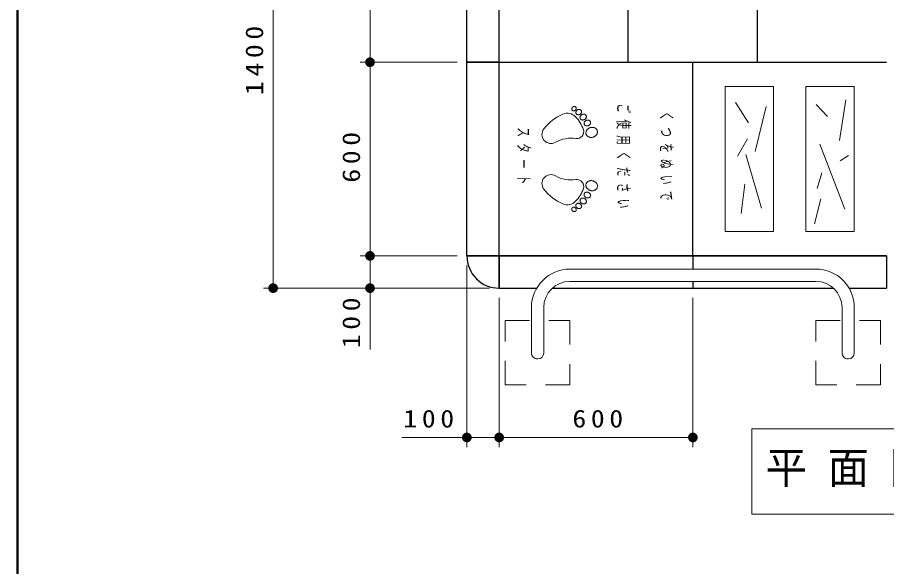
# Model space of a CAD drawing. Units: millimetres on the paper, scale 1:30. Extents: x -537 to 0, y -5 to 257.
# Drawn here: x -365 to -275.3, y 148.5 to 205.2 of the extents above; entities that cross this region are included whole.
import ezdxf

# ---------------------------------------------------------------- set-up
doc = ezdxf.new("R2010")
doc.units = ezdxf.units.MM
doc.linetypes.add('USER1', pattern=[4.5, 2.5, -2])
doc.layers.add('1_30', color=7, linetype='Continuous', lineweight=13)
doc.layers.add('LY_5', color=7, linetype='Continuous', lineweight=13)
doc.styles.add('ＭＳ ゴシック', font='')
doc.styles.get('ＭＳ ゴシック').set_extended_font_data('MS Gothic')

# ---------------------------------------------------------------- blocks, each defined once
blk = doc.blocks.new('filled_dot')
at = {"color": 0, "linetype": 'Continuous', "lineweight": -2, "const_width": 1.25}
blk.add_lwpolyline([(-0.625, 0, 1), (0.625, 0, 1)], format="xyb", close=True, dxfattribs=at)

msp = doc.modelspace()

# ---------------------------------------------------------------- linework, layer by layer
at = {"layer": '1_30'}
for p, q in [((-338.595, 177.264), (-338.595, 223.93)), ((-328.595, 200.597), (-328.595, 220.597)), ((-319.595, 200.597), (-329.595, 200.597)), ((-328.595, 180.597), (-328.595, 200.597)), ((-291.928, 183.097), (-291.928, 198.097)), ((-291.928, 198.097), (-286.928, 198.097)), ((-286.928, 198.097), (-286.928, 183.097)), ((-283.595, 198.097), (-278.595, 198.097)), ((-283.595, 183.097), (-283.595, 198.097)), ((-278.595, 198.097), (-278.595, 183.097)), ((-280.139, 192.508), (-279.47, 196.713)), ((-289.524, 194.324), (-290.861, 196.426)), ((-288.836, 191.389), (-287.702, 196.007)), ((-281.381, 194.993), (-282.528, 196.235)), ((-290.67, 190.884), (-289.619, 192.699)), ((-279.566, 185.437), (-282.146, 192.126)), ((-288.186, 185.532), (-289.81, 191.075)), ((-280.044, 190.406), (-279.184, 190.979)), ((-282.433, 187.539), (-281.955, 189.164)), ((-290.288, 184.959), (-289.906, 188.017)), ((-282.719, 183.908), (-282.05, 186.488)), ((-286.928, 183.097), (-291.928, 183.097)), ((-278.595, 183.097), (-283.595, 183.097)), ((-319.595, 180.597), (-329.595, 180.597)), ((-328.595, 170.917), (-328.595, 180.597)), ((-318.595, 179.597), (-318.595, 160.844)), ((-316.261, 177.264), (-339.595, 177.264)), ((-315.261, 176.264), (-315.261, 160.844)), ((-295.261, 176.264), (-295.261, 160.844)), ((-289.161, 162.73), (-289.161, 153.93)), ((-241.361, 162.73), (-289.161, 162.73)), ((-315.261, 161.844), (-325.294, 161.844)), ((-295.261, 161.844), (-315.261, 161.844)), ((-289.161, 153.93), (-241.361, 153.93))]:
    msp.add_line(p, q, dxfattribs=at)
at = {"layer": '1_30', "lineweight": 25}
for p, q in [((-318.595, 200.597), (-318.595, 220.597)), ((-315.261, 200.597), (-315.261, 220.597)), ((-301.928, 200.597), (-301.928, 220.597)), ((-288.595, 200.597), (-288.595, 220.597)), ((-318.595, 180.597), (-318.595, 200.597)), ((-318.595, 200.597), (-315.261, 200.597)), ((-315.261, 200.597), (-318.595, 200.597)), ((-315.261, 200.597), (-318.595, 200.597)), ((-315.261, 180.597), (-315.261, 200.597)), ((-315.261, 180.597), (-315.261, 200.597)), ((-315.261, 200.597), (-295.261, 200.597)), ((-295.261, 180.597), (-295.261, 200.597)), ((-295.261, 180.597), (-295.261, 200.597)), ((-295.261, 200.597), (-275.261, 200.597)), ((-315.261, 180.597), (-318.595, 180.597)), ((-318.595, 180.597), (-315.261, 180.597)), ((-315.261, 180.597), (-315.261, 177.264)), ((-275.262, 180.597), (-315.261, 180.597)), ((-315.261, 177.264), (-315.261, 180.597)), ((-315.261, 180.597), (-295.261, 180.597)), ((-295.262, 180.597), (-295.262, 179.23)), ((-295.261, 180.597), (-275.261, 180.597)), ((-275.262, 180.597), (-275.262, 177.264)), ((-295.262, 177.964), (-295.262, 177.264)), ((-315.261, 177.264), (-311.387, 177.264)), ((-309.775, 177.264), (-280.748, 177.264)), ((-279.136, 177.264), (-275.262, 177.264))]:
    msp.add_line(p, q, dxfattribs=at)
at = {"layer": '1_30', "color": 3}
for p, q in [((-307.961, 179.23), (-282.562, 179.23)), ((-307.961, 177.964), (-282.562, 177.964)), ((-311.928, 175.264), (-311.928, 170.564)), ((-310.661, 175.264), (-310.661, 170.564)), ((-279.862, 175.264), (-279.862, 170.564)), ((-278.595, 175.264), (-278.595, 170.564)), ((-311.261, 169.964), (-311.328, 169.964)), ((-279.262, 169.964), (-279.195, 169.964))]:
    msp.add_line(p, q, dxfattribs=at)
at = {"layer": '1_30', "color": 3, "linetype": 'USER1'}
for p, q in [((-314.628, 173.93), (-307.961, 173.93)), ((-314.628, 167.264), (-314.628, 173.93)), ((-307.961, 173.93), (-307.961, 167.264)), ((-282.562, 173.93), (-275.895, 173.93)), ((-282.562, 167.264), (-282.562, 173.93)), ((-275.895, 173.93), (-275.895, 167.264)), ((-307.961, 167.264), (-314.628, 167.264)), ((-275.895, 167.264), (-282.562, 167.264))]:
    msp.add_line(p, q, dxfattribs=at)
at = {"layer": '1_30', "color": 21}
for points in [[(-307.339, 195.951), (-307.328, 195.936), (-307.319, 195.92), (-307.312, 195.903), (-307.307, 195.885), (-307.303, 195.867), (-307.301, 195.848), (-307.3, 195.828), (-307.302, 195.809), (-307.305, 195.789), (-307.31, 195.77), (-307.316, 195.75), (-307.325, 195.731), (-307.335, 195.713), (-307.346, 195.695), (-307.359, 195.678), (-307.373, 195.662), (-307.389, 195.647), (-307.405, 195.633), (-307.423, 195.62), (-307.441, 195.609), (-307.46, 195.599), (-307.48, 195.591), (-307.5, 195.584), (-307.52, 195.579), (-307.54, 195.576), (-307.561, 195.574), (-307.581, 195.574), (-307.601, 195.575), (-307.62, 195.579), (-307.639, 195.584), (-307.656, 195.59), (-307.673, 195.598), (-307.689, 195.608), (-307.704, 195.619), (-307.717, 195.632), (-307.729, 195.646), (-307.74, 195.661), (-307.749, 195.677), (-307.756, 195.694), (-307.762, 195.711), (-307.765, 195.73), (-307.768, 195.749), (-307.768, 195.768), (-307.767, 195.788), (-307.763, 195.807), (-307.758, 195.827), (-307.752, 195.846), (-307.743, 195.865), (-307.733, 195.883), (-307.722, 195.901), (-307.709, 195.918), (-307.695, 195.934), (-307.68, 195.949), (-307.663, 195.963), (-307.646, 195.976), (-307.627, 195.987), (-307.608, 195.997), (-307.589, 196.006), (-307.569, 196.012), (-307.548, 196.017), (-307.528, 196.021), (-307.507, 196.023), (-307.487, 196.023), (-307.468, 196.021), (-307.448, 196.018), (-307.43, 196.013), (-307.412, 196.006), (-307.395, 195.998), (-307.379, 195.988), (-307.364, 195.977), (-307.351, 195.965)], [(-306.789, 195.606), (-306.778, 195.586), (-306.769, 195.565), (-306.762, 195.543), (-306.757, 195.52), (-306.755, 195.497), (-306.755, 195.473), (-306.757, 195.449), (-306.761, 195.425), (-306.768, 195.401), (-306.776, 195.378), (-306.787, 195.354), (-306.8, 195.332), (-306.815, 195.31), (-306.831, 195.29), (-306.849, 195.27), (-306.869, 195.252), (-306.89, 195.235), (-306.912, 195.22), (-306.936, 195.207), (-306.96, 195.195), (-306.985, 195.185), (-307.011, 195.177), (-307.036, 195.172), (-307.062, 195.168), (-307.088, 195.166), (-307.114, 195.167), (-307.139, 195.169), (-307.163, 195.174), (-307.187, 195.181), (-307.209, 195.189), (-307.231, 195.2), (-307.251, 195.212), (-307.269, 195.226), (-307.286, 195.242), (-307.301, 195.26), (-307.314, 195.278), (-307.325, 195.298), (-307.334, 195.319), (-307.341, 195.341), (-307.345, 195.364), (-307.348, 195.388), (-307.348, 195.411), (-307.346, 195.435), (-307.342, 195.459), (-307.335, 195.483), (-307.326, 195.507), (-307.316, 195.53), (-307.303, 195.553), (-307.288, 195.574), (-307.272, 195.595), (-307.253, 195.614), (-307.234, 195.633), (-307.212, 195.649), (-307.19, 195.664), (-307.167, 195.678), (-307.142, 195.69), (-307.117, 195.699), (-307.092, 195.707), (-307.066, 195.713), (-307.04, 195.717), (-307.014, 195.718), (-306.989, 195.718), (-306.964, 195.715), (-306.939, 195.711), (-306.916, 195.704), (-306.893, 195.695), (-306.872, 195.685), (-306.852, 195.672), (-306.834, 195.658), (-306.817, 195.642), (-306.802, 195.625)], [(-306.284, 195.1), (-306.273, 195.077), (-306.264, 195.053), (-306.258, 195.028), (-306.254, 195.003), (-306.252, 194.977), (-306.254, 194.95), (-306.257, 194.924), (-306.264, 194.897), (-306.272, 194.871), (-306.283, 194.845), (-306.297, 194.82), (-306.312, 194.796), (-306.33, 194.773), (-306.349, 194.751), (-306.371, 194.73), (-306.393, 194.711), (-306.418, 194.694), (-306.444, 194.679), (-306.47, 194.665), (-306.498, 194.653), (-306.526, 194.644), (-306.555, 194.637), (-306.584, 194.632), (-306.613, 194.629), (-306.642, 194.629), (-306.67, 194.631), (-306.698, 194.635), (-306.724, 194.642), (-306.75, 194.651), (-306.775, 194.661), (-306.798, 194.674), (-306.819, 194.689), (-306.839, 194.706), (-306.856, 194.725), (-306.872, 194.745), (-306.886, 194.766), (-306.897, 194.789), (-306.905, 194.813), (-306.912, 194.838), (-306.916, 194.864), (-306.917, 194.89), (-306.916, 194.916), (-306.912, 194.943), (-306.906, 194.969), (-306.897, 194.995), (-306.886, 195.021), (-306.873, 195.046), (-306.857, 195.07), (-306.84, 195.093), (-306.82, 195.115), (-306.799, 195.136), (-306.776, 195.155), (-306.751, 195.172), (-306.726, 195.188), (-306.699, 195.201), (-306.671, 195.213), (-306.643, 195.222), (-306.614, 195.229), (-306.585, 195.234), (-306.556, 195.237), (-306.528, 195.237), (-306.499, 195.235), (-306.472, 195.231), (-306.445, 195.225), (-306.419, 195.216), (-306.395, 195.205), (-306.372, 195.192), (-306.35, 195.177), (-306.331, 195.16), (-306.313, 195.142), (-306.297, 195.121)], [(-305.842, 194.454), (-305.833, 194.43), (-305.827, 194.405), (-305.823, 194.38), (-305.822, 194.354), (-305.824, 194.328), (-305.828, 194.302), (-305.834, 194.276), (-305.843, 194.25), (-305.854, 194.225), (-305.868, 194.201), (-305.884, 194.177), (-305.902, 194.155), (-305.922, 194.134), (-305.943, 194.114), (-305.967, 194.096), (-305.992, 194.079), (-306.018, 194.064), (-306.045, 194.052), (-306.073, 194.041), (-306.102, 194.032), (-306.131, 194.026), (-306.16, 194.022), (-306.189, 194.02), (-306.218, 194.02), (-306.247, 194.023), (-306.275, 194.028), (-306.302, 194.035), (-306.328, 194.044), (-306.353, 194.056), (-306.376, 194.069), (-306.397, 194.085), (-306.417, 194.102), (-306.435, 194.12), (-306.451, 194.141), (-306.464, 194.162), (-306.475, 194.185), (-306.484, 194.209), (-306.49, 194.234), (-306.494, 194.259), (-306.495, 194.285), (-306.494, 194.311), (-306.49, 194.337), (-306.483, 194.363), (-306.474, 194.389), (-306.463, 194.414), (-306.449, 194.438), (-306.433, 194.462), (-306.415, 194.484), (-306.395, 194.506), (-306.374, 194.525), (-306.35, 194.544), (-306.326, 194.56), (-306.299, 194.575), (-306.272, 194.587), (-306.244, 194.598), (-306.216, 194.607), (-306.186, 194.613), (-306.157, 194.617), (-306.128, 194.619), (-306.099, 194.619), (-306.07, 194.616), (-306.042, 194.611), (-306.015, 194.604), (-305.989, 194.595), (-305.964, 194.583), (-305.941, 194.57), (-305.92, 194.555), (-305.9, 194.537), (-305.882, 194.519), (-305.867, 194.498), (-305.853, 194.477)], [(-305.127, 193.526), (-305.116, 193.483), (-305.11, 193.438), (-305.108, 193.393), (-305.111, 193.348), (-305.118, 193.302), (-305.13, 193.257), (-305.146, 193.213), (-305.166, 193.169), (-305.191, 193.127), (-305.219, 193.087), (-305.251, 193.049), (-305.287, 193.013), (-305.326, 192.979), (-305.368, 192.948), (-305.412, 192.921), (-305.459, 192.896), (-305.507, 192.875), (-305.557, 192.858), (-305.608, 192.845), (-305.66, 192.835), (-305.712, 192.829), (-305.764, 192.827), (-305.816, 192.829), (-305.867, 192.835), (-305.917, 192.845), (-305.965, 192.859), (-306.011, 192.876), (-306.055, 192.898), (-306.096, 192.922), (-306.134, 192.95), (-306.169, 192.981), (-306.201, 193.014), (-306.229, 193.051), (-306.252, 193.089), (-306.272, 193.13), (-306.287, 193.172), (-306.298, 193.215), (-306.304, 193.26), (-306.306, 193.305), (-306.304, 193.35), (-306.296, 193.396), (-306.285, 193.441), (-306.268, 193.485), (-306.248, 193.529), (-306.223, 193.571), (-306.195, 193.611), (-306.163, 193.649), (-306.127, 193.685), (-306.088, 193.719), (-306.047, 193.75), (-306.002, 193.777), (-305.956, 193.802), (-305.907, 193.823), (-305.857, 193.84), (-305.806, 193.853), (-305.754, 193.863), (-305.702, 193.869), (-305.65, 193.871), (-305.598, 193.869), (-305.547, 193.863), (-305.497, 193.853), (-305.449, 193.839), (-305.403, 193.822), (-305.359, 193.8), (-305.318, 193.776), (-305.28, 193.748), (-305.245, 193.717), (-305.213, 193.684), (-305.186, 193.647), (-305.162, 193.609), (-305.142, 193.568)], [(-305.127, 187.668), (-305.116, 187.711), (-305.11, 187.755), (-305.108, 187.801), (-305.111, 187.846), (-305.118, 187.892), (-305.13, 187.937), (-305.146, 187.981), (-305.166, 188.025), (-305.191, 188.067), (-305.219, 188.107), (-305.251, 188.145), (-305.287, 188.181), (-305.326, 188.215), (-305.368, 188.246), (-305.412, 188.273), (-305.459, 188.298), (-305.507, 188.318), (-305.557, 188.336), (-305.608, 188.349), (-305.66, 188.359), (-305.712, 188.365), (-305.764, 188.367), (-305.816, 188.365), (-305.867, 188.359), (-305.917, 188.349), (-305.965, 188.335), (-306.011, 188.317), (-306.055, 188.296), (-306.096, 188.272), (-306.134, 188.244), (-306.169, 188.213), (-306.201, 188.179), (-306.229, 188.143), (-306.252, 188.105), (-306.272, 188.064), (-306.287, 188.022), (-306.298, 187.979), (-306.304, 187.934), (-306.306, 187.889), (-306.304, 187.844), (-306.296, 187.798), (-306.285, 187.753), (-306.268, 187.709), (-306.248, 187.665), (-306.223, 187.623), (-306.195, 187.583), (-306.163, 187.544), (-306.127, 187.508), (-306.088, 187.475), (-306.047, 187.444), (-306.002, 187.417), (-305.956, 187.392), (-305.907, 187.371), (-305.857, 187.354), (-305.806, 187.34), (-305.754, 187.331), (-305.702, 187.325), (-305.65, 187.323), (-305.598, 187.325), (-305.547, 187.331), (-305.497, 187.341), (-305.449, 187.355), (-305.403, 187.372), (-305.359, 187.393), (-305.318, 187.418), (-305.28, 187.446), (-305.245, 187.477), (-305.213, 187.51), (-305.186, 187.547), (-305.162, 187.585), (-305.142, 187.625)], [(-305.842, 186.74), (-305.833, 186.764), (-305.827, 186.788), (-305.823, 186.814), (-305.822, 186.84), (-305.824, 186.866), (-305.828, 186.892), (-305.834, 186.918), (-305.843, 186.944), (-305.854, 186.969), (-305.868, 186.993), (-305.884, 187.017), (-305.902, 187.039), (-305.922, 187.06), (-305.943, 187.08), (-305.967, 187.098), (-305.992, 187.115), (-306.018, 187.13), (-306.045, 187.142), (-306.073, 187.153), (-306.102, 187.162), (-306.131, 187.168), (-306.16, 187.172), (-306.189, 187.174), (-306.218, 187.174), (-306.247, 187.171), (-306.275, 187.166), (-306.302, 187.159), (-306.328, 187.15), (-306.353, 187.138), (-306.376, 187.125), (-306.397, 187.109), (-306.417, 187.092), (-306.435, 187.074), (-306.451, 187.053), (-306.464, 187.032), (-306.475, 187.009), (-306.484, 186.985), (-306.49, 186.96), (-306.494, 186.935), (-306.495, 186.909), (-306.494, 186.883), (-306.49, 186.857), (-306.483, 186.831), (-306.474, 186.805), (-306.463, 186.78), (-306.449, 186.755), (-306.433, 186.732), (-306.415, 186.71), (-306.395, 186.688), (-306.374, 186.669), (-306.35, 186.65), (-306.326, 186.634), (-306.299, 186.619), (-306.272, 186.606), (-306.244, 186.596), (-306.216, 186.587), (-306.186, 186.581), (-306.157, 186.577), (-306.128, 186.575), (-306.099, 186.575), (-306.07, 186.578), (-306.042, 186.583), (-306.015, 186.59), (-305.989, 186.599), (-305.964, 186.611), (-305.941, 186.624), (-305.92, 186.639), (-305.9, 186.656), (-305.882, 186.675), (-305.867, 186.695), (-305.853, 186.717)], [(-306.789, 185.588), (-306.778, 185.608), (-306.769, 185.629), (-306.762, 185.651), (-306.757, 185.673), (-306.755, 185.697), (-306.755, 185.721), (-306.757, 185.745), (-306.761, 185.769), (-306.768, 185.793), (-306.776, 185.816), (-306.787, 185.839), (-306.8, 185.862), (-306.815, 185.884), (-306.831, 185.904), (-306.849, 185.924), (-306.869, 185.942), (-306.89, 185.959), (-306.912, 185.974), (-306.936, 185.987), (-306.96, 185.999), (-306.985, 186.009), (-307.011, 186.016), (-307.036, 186.022), (-307.062, 186.026), (-307.088, 186.028), (-307.114, 186.027), (-307.139, 186.025), (-307.163, 186.02), (-307.187, 186.013), (-307.209, 186.005), (-307.231, 185.994), (-307.251, 185.982), (-307.269, 185.968), (-307.286, 185.952), (-307.301, 185.934), (-307.314, 185.916), (-307.325, 185.896), (-307.334, 185.875), (-307.341, 185.853), (-307.345, 185.83), (-307.348, 185.806), (-307.348, 185.783), (-307.346, 185.759), (-307.342, 185.734), (-307.335, 185.711), (-307.326, 185.687), (-307.316, 185.664), (-307.303, 185.641), (-307.288, 185.62), (-307.272, 185.599), (-307.253, 185.579), (-307.234, 185.561), (-307.212, 185.545), (-307.19, 185.529), (-307.167, 185.516), (-307.142, 185.504), (-307.117, 185.495), (-307.092, 185.487), (-307.066, 185.481), (-307.04, 185.477), (-307.014, 185.476), (-306.989, 185.476), (-306.964, 185.478), (-306.939, 185.483), (-306.916, 185.49), (-306.893, 185.498), (-306.872, 185.509), (-306.852, 185.521), (-306.834, 185.536), (-306.817, 185.551), (-306.802, 185.569)], [(-306.284, 186.094), (-306.273, 186.117), (-306.264, 186.141), (-306.258, 186.166), (-306.254, 186.191), (-306.252, 186.217), (-306.254, 186.244), (-306.257, 186.27), (-306.264, 186.297), (-306.272, 186.323), (-306.283, 186.349), (-306.297, 186.374), (-306.312, 186.398), (-306.33, 186.421), (-306.349, 186.443), (-306.371, 186.463), (-306.393, 186.482), (-306.418, 186.5), (-306.444, 186.515), (-306.47, 186.529), (-306.498, 186.54), (-306.526, 186.55), (-306.555, 186.557), (-306.584, 186.562), (-306.613, 186.565), (-306.642, 186.565), (-306.67, 186.563), (-306.698, 186.559), (-306.724, 186.552), (-306.75, 186.543), (-306.775, 186.532), (-306.798, 186.519), (-306.819, 186.505), (-306.839, 186.488), (-306.856, 186.469), (-306.872, 186.449), (-306.886, 186.428), (-306.897, 186.405), (-306.905, 186.381), (-306.912, 186.356), (-306.916, 186.33), (-306.917, 186.304), (-306.916, 186.278), (-306.912, 186.251), (-306.906, 186.225), (-306.897, 186.199), (-306.886, 186.173), (-306.873, 186.148), (-306.857, 186.124), (-306.84, 186.101), (-306.82, 186.079), (-306.799, 186.058), (-306.776, 186.039), (-306.751, 186.022), (-306.726, 186.006), (-306.699, 185.993), (-306.671, 185.981), (-306.643, 185.972), (-306.614, 185.964), (-306.585, 185.96), (-306.556, 185.957), (-306.528, 185.957), (-306.499, 185.959), (-306.472, 185.963), (-306.445, 185.969), (-306.419, 185.978), (-306.395, 185.989), (-306.372, 186.002), (-306.35, 186.017), (-306.331, 186.034), (-306.313, 186.052), (-306.297, 186.072)], [(-307.339, 185.243), (-307.328, 185.258), (-307.319, 185.274), (-307.312, 185.291), (-307.307, 185.309), (-307.303, 185.327), (-307.301, 185.346), (-307.3, 185.365), (-307.302, 185.385), (-307.305, 185.405), (-307.31, 185.424), (-307.316, 185.443), (-307.325, 185.462), (-307.335, 185.481), (-307.346, 185.499), (-307.359, 185.516), (-307.373, 185.532), (-307.389, 185.547), (-307.405, 185.561), (-307.423, 185.573), (-307.441, 185.585), (-307.46, 185.595), (-307.48, 185.603), (-307.5, 185.61), (-307.52, 185.615), (-307.54, 185.618), (-307.561, 185.62), (-307.581, 185.62), (-307.601, 185.619), (-307.62, 185.615), (-307.639, 185.61), (-307.656, 185.604), (-307.673, 185.595), (-307.689, 185.586), (-307.704, 185.574), (-307.717, 185.562), (-307.729, 185.548), (-307.74, 185.533), (-307.749, 185.517), (-307.756, 185.5), (-307.762, 185.482), (-307.765, 185.464), (-307.768, 185.445), (-307.768, 185.426), (-307.767, 185.406), (-307.763, 185.387), (-307.758, 185.367), (-307.752, 185.348), (-307.743, 185.329), (-307.733, 185.31), (-307.722, 185.293), (-307.709, 185.276), (-307.695, 185.259), (-307.68, 185.244), (-307.663, 185.231), (-307.646, 185.218), (-307.627, 185.207), (-307.608, 185.197), (-307.589, 185.188), (-307.569, 185.182), (-307.548, 185.176), (-307.528, 185.173), (-307.507, 185.171), (-307.487, 185.171), (-307.468, 185.173), (-307.448, 185.176), (-307.43, 185.181), (-307.412, 185.188), (-307.395, 185.196), (-307.379, 185.206), (-307.364, 185.217), (-307.351, 185.229)]]:
    msp.add_lwpolyline(points, close=True, dxfattribs=at)
for centre, radius, start, end in [((-306.767, 190.731), 4.889, 112.96183, 142.55235), ((-308.219, 194.159), 1.167, 43.31789, 112.96183), ((-310.086, 192.398), 3.733, 19.59551, 43.31789), ((-309.908, 193.136), 0.933, 142.55234, 299.65132), ((-307.229, 193.415), 0.7, 261.6348, 19.59551), ((-307.812, 189.454), 3.304, 81.63481, 119.65132), ((-309.908, 188.058), 0.933, 60.34868, 217.44766), ((-307.812, 191.74), 3.304, 240.34868, 278.36519), ((-307.229, 187.779), 0.7, 340.40449, 98.3652), ((-306.767, 190.463), 4.889, 217.44765, 247.03817), ((-310.086, 188.796), 3.733, 316.68211, 340.40449), ((-308.219, 187.035), 1.167, 247.03817, 316.68211)]:
    msp.add_arc(centre, radius, start, end, dxfattribs=at)
at = {"layer": '1_30', "lineweight": 25}
msp.add_arc((-315.261, 180.597), 3.333, 180, 270.00002, dxfattribs=at)
at = {"layer": '1_30', "color": 3}
for centre, radius, start, end in [((-307.961, 175.264), 3.967, 90, 180), ((-282.562, 175.264), 3.967, 0, 90), ((-307.961, 175.264), 2.7, 90, 180), ((-282.562, 175.264), 2.7, 0, 90), ((-311.328, 170.564), 0.6, 179.99998, 270.00003), ((-311.261, 170.564), 0.6, 270.00002, 0), ((-279.262, 170.564), 0.6, 179.99998, 270.00003), ((-279.195, 170.564), 0.6, 270.00002, 0)]:
    msp.add_arc(centre, radius, start, end, dxfattribs=at)
at = {"layer": 'LY_5', "lineweight": 50}
msp.add_line((-365, 257), (-365, 0), dxfattribs=at)

# ---------------------------------------------------------------- block references
at = {"layer": '1_30', "xscale": 0.4, "yscale": 0.4}
for p, rotation in [((-328.595, 200.597), 90), ((-328.595, 200.597), 270), ((-328.595, 180.597), 270), ((-328.595, 180.597), 90), ((-338.595, 177.264), 90), ((-328.595, 177.264), 90), ((-315.261, 161.844), 180), ((-295.261, 161.844), 180)]:
    msp.add_blockref('filled_dot', p, dxfattribs=dict(at, rotation=rotation))
for p in [(-318.595, 161.844), (-315.261, 161.844)]:
    msp.add_blockref('filled_dot', p, dxfattribs=at)

# ---------------------------------------------------------------- texts
at = {"layer": '1_30', "style": 'ＭＳ ゴシック'}
for s, insert, char_height, attachment_point, rotation in [('\\T1.33;\\W1.15;1400', (-339.595, 201.018), 1.833, 8, 90), ('\\T1.64;\\W0.6;ご使用ください', (-302.484, 190.597), 1.222, 5, 270), ('\\T1.64;\\W0.6;くつをぬいで', (-298.039, 190.597), 1.222, 5, 270), ('\\T1.33;\\W1.15;600', (-329.595, 191.014), 1.833, 8, 90), ('\\T1.64;\\W0.6;スタート', (-312.761, 190.597), 1.222, 5, 270), ('\\T1.33;\\W1.15;100', (-329.595, 173.917), 1.833, 8, 90)]:
    msp.add_mtext(s, dxfattribs=dict(at, insert=insert, char_height=char_height, attachment_point=attachment_point, rotation=rotation))
for s, insert, char_height, attachment_point in [('\\T1.33;\\W1.15;100', (-322.294, 162.844), 1.833, 8), ('\\T1.33;\\W1.15;600', (-304.845, 162.844), 1.833, 8), ('\\T1.5;\\W0.95;平面図\u3000S=1/30', (-287.761, 158.33), 3.299, 4)]:
    msp.add_mtext(s, dxfattribs=dict(at, insert=insert, char_height=char_height, attachment_point=attachment_point))

doc.saveas('drawing.dxf')
